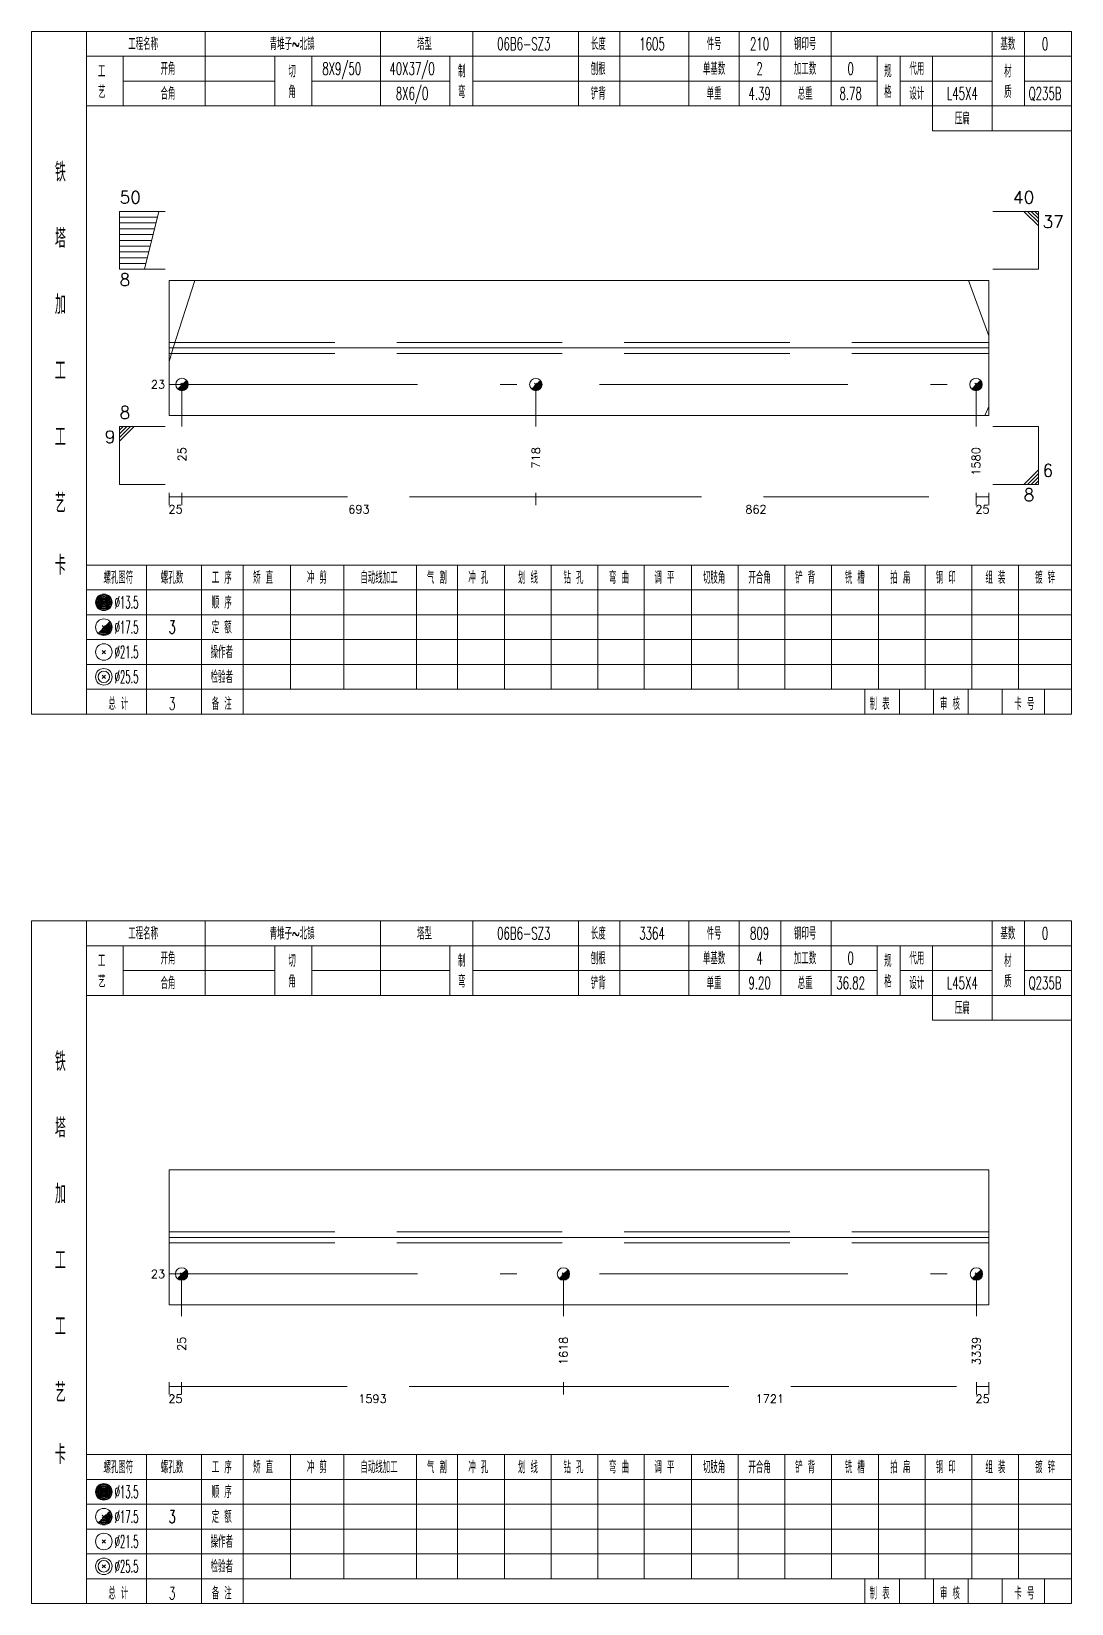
# Model space of a CAD drawing. Extents: x 0 to 30090, y 0 to 380.
# Drawn here: x 5726.6 to 5978, y 0 to 380 of the extents above; entities that cross this region are included whole.
import ezdxf
from ezdxf.enums import TextEntityAlignment as Align

# ---------------------------------------------------------------- set-up
doc = ezdxf.new("R2010")
doc.units = 0
doc.header["$LTSCALE"] = 20
doc.header["$MEASUREMENT"] = 0
doc.linetypes.add('一点画线', pattern=[5.2, 3, -1, 0.2, -1])
doc.linetypes.add('虚线', pattern=[2.75, 2, -0.75])
doc.layers.get('0').update_dxf_attribs({"linetype": 'CONTINUOUS', "lineweight": 25})
for name, color, linetype, lineweight in [('1', 7, 'CONTINUOUS', 25), ('4', 7, 'CONTINUOUS', 25), ('5', 7, 'CONTINUOUS', 25)]:
    doc.layers.add(name, color=color, linetype=linetype, lineweight=lineweight)
doc.styles.get("Standard").update_dxf_attribs({"font": 'simplex', "width": 0.7, "bigfont": 'gbhzfs.shx'})

# ---------------------------------------------------------------- blocks, each defined once
blk = doc.blocks.new('孔17.5')
at = {"layer": '5', "color": 7, "linetype": 'Continuous', "lineweight": 13}
for p, q in [((-0.2, -0.2), (0.2, 0.2)), ((-0.2, 0.2), (0.2, -0.2))]:
    blk.add_line(p, q, dxfattribs=at)
blk.add_circle((0, 0), 1, dxfattribs=at)
for radius in [0.9, 0.8, 0.7, 0.6, 0.5, 0.4, 0.3, 0.2, 0.1]:
    blk.add_arc((0, 0), radius, 225, 45, dxfattribs=at)

msp = doc.modelspace()

# ---------------------------------------------------------------- linework, layer by layer
at = {"color": 7, "linetype": 'Continuous', "lineweight": 13}
for p, q in [((5747.9, 336.5), (5758.9, 336.5)), ((5747.9, 322.5), (5747.9, 336.5)), ((5747.9, 335.1), (5757.05, 335.1)), ((5753.9, 322.5), (5757.4, 336.5)), ((5970, 336.5), (5959, 336.5)), ((5966.5, 336.5), (5970, 333)), ((5967.37, 336.5), (5970, 333.88)), ((5968.25, 336.5), (5970, 334.75)), ((5969.12, 336.5), (5970, 335.62)), ((5970, 322.5), (5970, 336.5)), ((5747.9, 333.7), (5756.7, 333.7)), ((5747.9, 332.3), (5756.35, 332.3)), ((5747.9, 330.9), (5756, 330.9)), ((5747.9, 329.5), (5755.65, 329.5)), ((5747.9, 328.1), (5755.3, 328.1)), ((5747.9, 326.7), (5754.95, 326.7)), ((5747.9, 325.3), (5754.6, 325.3)), ((5747.9, 323.9), (5754.25, 323.9)), ((5747.9, 322.5), (5758.9, 322.5)), ((5760.89, 303.5), (5766.07, 319.83)), ((5958, 306.4), (5953.06, 319.83)), ((5970, 322.5), (5959, 322.5)), ((5759.9, 300.23), (5760.89, 303.5)), ((5762.99, 294.67), (5762.99, 284.5)), ((5848.52, 294.67), (5848.52, 284.5)), ((5954.91, 294.67), (5954.91, 284.5)), ((5958, 289.34), (5957.01, 287.17)), ((5747.9, 284.5), (5758.9, 284.5)), ((5747.9, 284.5), (5747.9, 270.5)), ((5748.77, 284.5), (5747.9, 283.62)), ((5749.65, 284.5), (5747.9, 282.75)), ((5750.52, 284.5), (5747.9, 281.88)), ((5751.4, 284.5), (5747.9, 281)), ((5970, 284.5), (5959, 284.5)), ((5970, 284.5), (5970, 270.5)), ((5966.5, 270.5), (5970, 274)), ((5747.9, 270.5), (5758.9, 270.5)), ((5970, 270.5), (5959, 270.5)), ((5967.37, 270.5), (5970, 273.12)), ((5968.25, 270.5), (5970, 272.25)), ((5969.12, 270.5), (5970, 271.38)), ((5762.9, 79.67), (5762.9, 69.5)), ((5855.18, 79.67), (5855.18, 69.5)), ((5955, 79.67), (5955, 69.5))]:
    msp.add_line(p, q, dxfattribs=at)
at = {"color": 7, "linetype": 'Continuous', "lineweight": 18}
for p, q in [((5759.9, 319.83), (5759.9, 287.17)), ((5759.9, 319.83), (5958, 319.83)), ((5958, 319.83), (5958, 287.17)), ((5759.9, 303.5), (5958, 303.5)), ((5759.9, 104.83), (5759.9, 72.17)), ((5759.9, 104.83), (5958, 104.83)), ((5958, 104.83), (5958, 72.17)), ((5759.9, 88.5), (5958, 88.5))]:
    msp.add_line(p, q, dxfattribs=at)
at = {"color": 1, "linetype": '虚线', "lineweight": 18}
for p, q in [((5759.9, 304.83), (5958, 304.83)), ((5759.9, 302.17), (5958, 302.17)), ((5759.9, 89.83), (5958, 89.83)), ((5759.9, 87.17), (5958, 87.17))]:
    msp.add_line(p, q, dxfattribs=at)
at = {"color": 3, "linetype": '一点画线', "lineweight": 13}
for p, q in [((5759.9, 294.67), (5958, 294.67)), ((5759.9, 79.67), (5958, 79.67))]:
    msp.add_line(p, q, dxfattribs=at)
at = {"color": 8, "linetype": '虚线', "lineweight": 9}
for p, q in [((5759.9, 268.5), (5759.9, 265.5)), ((5759.9, 267.5), (5762.99, 267.5)), ((5762.99, 268.5), (5762.99, 265.5)), ((5762.99, 268.5), (5762.99, 265.5)), ((5762.99, 267.5), (5848.52, 267.5)), ((5848.52, 268.5), (5848.52, 265.5)), ((5848.52, 268.5), (5848.52, 265.5)), ((5848.52, 267.5), (5954.91, 267.5)), ((5954.91, 268.5), (5954.91, 265.5)), ((5954.91, 268.5), (5954.91, 265.5)), ((5954.91, 267.5), (5958, 267.5)), ((5958, 268.5), (5958, 265.5)), ((5759.9, 53.5), (5759.9, 50.5)), ((5762.9, 53.5), (5762.9, 50.5)), ((5762.9, 53.5), (5762.9, 50.5)), ((5855.18, 53.5), (5855.18, 50.5)), ((5855.18, 53.5), (5855.18, 50.5)), ((5955, 53.5), (5955, 50.5)), ((5955, 53.5), (5955, 50.5)), ((5958, 53.5), (5958, 50.5)), ((5759.9, 52.5), (5762.9, 52.5)), ((5762.9, 52.5), (5855.18, 52.5)), ((5855.18, 52.5), (5955, 52.5)), ((5955, 52.5), (5958, 52.5))]:
    msp.add_line(p, q, dxfattribs=at)
at = {"layer": '1', "color": 7, "linetype": 'Continuous', "lineweight": 18}
for p, q in [((5759.9, 287.17), (5958, 287.17)), ((5759.9, 72.17), (5958, 72.17))]:
    msp.add_line(p, q, dxfattribs=at)
at = {"layer": '4', "color": 1, "linetype": 'Continuous', "lineweight": 18}
for p, q in [((5739.9, 215), (5739.9, 380)), ((5768.6, 362), (5768.6, 380)), ((5811, 362), (5811, 380)), ((5833.3, 362), (5833.3, 380)), ((5858.8, 362), (5858.8, 380)), ((5868.8, 362), (5868.8, 380)), ((5885.5, 362), (5885.5, 380)), ((5897.7, 362), (5897.7, 380)), ((5907.7, 362), (5907.7, 380)), ((5919.9, 362), (5919.9, 380)), ((5958.8, 356), (5958.8, 380)), ((5966.6, 362), (5966.6, 380)), ((5739.9, 374), (5978, 374)), ((5748.8, 362), (5748.8, 374)), ((5785.4, 362), (5785.4, 374)), ((5794.4, 362), (5794.4, 374)), ((5827.7, 362), (5827.7, 374)), ((5931, 362), (5931, 374)), ((5936.6, 362), (5936.6, 374)), ((5944.4, 356), (5944.4, 374)), ((5748.8, 368), (5785.4, 368)), ((5794.4, 368), (5827.7, 368)), ((5833.3, 368), (5931, 368)), ((5936.6, 368), (5958.8, 368)), ((5966.6, 368), (5978, 368)), ((5739.9, 362), (5978, 362)), ((5944.4, 356), (5978, 356)), ((5739.9, 251), (5978, 251)), ((5754.4, 215), (5754.4, 251)), ((5767.7, 215), (5767.7, 251)), ((5777.8, 215), (5777.8, 251)), ((5789.2, 221), (5789.2, 251)), ((5802.1, 221), (5802.1, 251)), ((5819.7, 221), (5819.7, 251)), ((5829.6, 221), (5829.6, 251)), ((5840.9, 221), (5840.9, 251)), ((5852.2, 221), (5852.2, 251)), ((5863.5, 221), (5863.5, 251)), ((5874.7, 221), (5874.7, 251)), ((5886.1, 221), (5886.1, 251)), ((5897.4, 221), (5897.4, 251)), ((5908.7, 221), (5908.7, 251)), ((5920, 221), (5920, 251)), ((5931.3, 221), (5931.3, 251)), ((5942.6, 221), (5942.6, 251)), ((5953.9, 221), (5953.9, 251)), ((5965.2, 221), (5965.2, 251)), ((5739.9, 245), (5978, 245)), ((5739.9, 239), (5978, 239)), ((5739.9, 233), (5978, 233)), ((5739.9, 227), (5978, 227)), ((5739.9, 221), (5978, 221)), ((5928, 215), (5928, 221)), ((5936.4, 215), (5936.4, 221)), ((5944.6, 215), (5944.6, 221)), ((5953, 215), (5953, 221)), ((5961.2, 215), (5961.2, 221)), ((5971.5, 215), (5971.5, 221)), ((5739.9, 0), (5739.9, 165)), ((5768.6, 147), (5768.6, 165)), ((5811, 147), (5811, 165)), ((5833.3, 147), (5833.3, 165)), ((5858.8, 147), (5858.8, 165)), ((5868.8, 147), (5868.8, 165)), ((5885.5, 147), (5885.5, 165)), ((5897.7, 147), (5897.7, 165)), ((5907.7, 147), (5907.7, 165)), ((5919.9, 147), (5919.9, 165)), ((5958.8, 141), (5958.8, 165)), ((5966.6, 147), (5966.6, 165)), ((5739.9, 159), (5978, 159)), ((5748.8, 147), (5748.8, 159)), ((5785.4, 147), (5785.4, 159)), ((5794.4, 147), (5794.4, 159)), ((5827.7, 147), (5827.7, 159)), ((5931, 147), (5931, 159)), ((5936.6, 147), (5936.6, 159)), ((5944.4, 141), (5944.4, 159)), ((5748.8, 153), (5785.4, 153)), ((5794.4, 153), (5827.7, 153)), ((5833.3, 153), (5931, 153)), ((5936.6, 153), (5958.8, 153)), ((5966.6, 153), (5978, 153)), ((5739.9, 147), (5978, 147)), ((5944.4, 141), (5978, 141)), ((5739.9, 36), (5978, 36)), ((5754.4, 0), (5754.4, 36)), ((5767.7, 0), (5767.7, 36)), ((5777.8, 0), (5777.8, 36)), ((5789.2, 6), (5789.2, 36)), ((5802.1, 6), (5802.1, 36)), ((5819.7, 6), (5819.7, 36)), ((5829.6, 6), (5829.6, 36)), ((5840.9, 6), (5840.9, 36)), ((5852.2, 6), (5852.2, 36)), ((5863.5, 6), (5863.5, 36)), ((5874.7, 6), (5874.7, 36)), ((5886.1, 6), (5886.1, 36)), ((5897.4, 6), (5897.4, 36)), ((5908.7, 6), (5908.7, 36)), ((5920, 6), (5920, 36)), ((5931.3, 6), (5931.3, 36)), ((5942.6, 6), (5942.6, 36)), ((5953.9, 6), (5953.9, 36)), ((5965.2, 6), (5965.2, 36)), ((5739.9, 30), (5978, 30)), ((5739.9, 24), (5978, 24)), ((5739.9, 18), (5978, 18)), ((5739.9, 12), (5978, 12)), ((5739.9, 6), (5978, 6)), ((5928, 0), (5928, 6)), ((5936.4, 0), (5936.4, 6)), ((5944.6, 0), (5944.6, 6)), ((5953, 0), (5953, 6)), ((5961.2, 0), (5961.2, 6)), ((5971.5, 0), (5971.5, 6))]:
    msp.add_line(p, q, dxfattribs=at)
at = {"layer": '4', "color": 7, "linetype": 'Continuous', "lineweight": 13}
for p, q in [((5743.9, 241.8), (5744.3, 242.2)), ((5744.3, 241.8), (5743.9, 242.2)), ((5743.7, 235.6), (5744.5, 236.4)), ((5743.7, 236.4), (5744.5, 235.6)), ((5743.7, 229.6), (5744.5, 230.4)), ((5743.7, 230.4), (5744.5, 229.6)), ((5743.7, 223.6), (5744.5, 224.4)), ((5743.7, 224.4), (5744.5, 223.6)), ((5743.9, 26.8), (5744.3, 27.2)), ((5744.3, 26.8), (5743.9, 27.2)), ((5743.7, 20.6), (5744.5, 21.4)), ((5743.7, 21.4), (5744.5, 20.6)), ((5743.7, 14.6), (5744.5, 15.4)), ((5743.7, 15.4), (5744.5, 14.6)), ((5743.7, 8.6), (5744.5, 9.4)), ((5743.7, 9.4), (5744.5, 8.6))]:
    msp.add_line(p, q, dxfattribs=at)
at = {"layer": '4', "color": 1, "linetype": 'Continuous', "lineweight": 18}
for points in [[(5726.6, 380), (5726.6, 215), (5978, 215), (5978, 380)], [(5726.6, 165), (5726.6, 0), (5978, 0), (5978, 165)]]:
    msp.add_lwpolyline(points, close=True, dxfattribs=at)
at = {"layer": '4', "color": 7, "linetype": 'Continuous', "lineweight": 13}
for centre, radius in [((5744.1, 242), 2), ((5744.1, 242), 1.8), ((5744.1, 242), 1.6), ((5744.1, 242), 1.4), ((5744.1, 242), 1.2), ((5744.1, 242), 1), ((5744.1, 242), 0.8), ((5744.1, 242), 0.6), ((5744.1, 242), 0.4), ((5744.1, 242), 0.2), ((5744.1, 236), 2), ((5744.1, 230), 2), ((5744.1, 224), 2), ((5744.1, 224), 1.4), ((5744.1, 27), 2), ((5744.1, 27), 1.8), ((5744.1, 27), 1.6), ((5744.1, 27), 1.4), ((5744.1, 27), 1.2), ((5744.1, 27), 1), ((5744.1, 27), 0.8), ((5744.1, 27), 0.6), ((5744.1, 27), 0.4), ((5744.1, 27), 0.2), ((5744.1, 21), 2), ((5744.1, 15), 2), ((5744.1, 9), 2), ((5744.1, 9), 1.4)]:
    msp.add_circle(centre, radius, dxfattribs=at)
for centre, radius in [((5744.1, 236), 1.8), ((5744.1, 236), 1.6), ((5744.1, 236), 1.4), ((5744.1, 236), 1.2), ((5744.1, 236), 1), ((5744.1, 236), 0.8), ((5744.1, 236), 0.6), ((5744.1, 236), 0.4), ((5744.1, 236), 0.2), ((5744.1, 21), 1.8), ((5744.1, 21), 1.6), ((5744.1, 21), 1.4), ((5744.1, 21), 1.2), ((5744.1, 21), 1), ((5744.1, 21), 0.8), ((5744.1, 21), 0.6), ((5744.1, 21), 0.4), ((5744.1, 21), 0.2)]:
    msp.add_arc(centre, radius, 225, 45, dxfattribs=at)

# ---------------------------------------------------------------- block references
at = {"layer": '1', "color": 7, "linetype": 'Continuous', "lineweight": 13, "xscale": 1.5, "yscale": 1.5, "zscale": 1.5}
for p in [(5762.99, 294.67), (5848.52, 294.67), (5954.91, 294.67), (5762.9, 79.67), (5855.18, 79.67), (5955, 79.67)]:
    msp.add_blockref('孔17.5', p, dxfattribs=at)

# ---------------------------------------------------------------- texts
at = {"color": 7, "linetype": 'Continuous', "lineweight": 13}
for s, p in [('50', (5747.9, 337.5)), ('8', (5747.9, 285.5)), ('6', (5971, 271.5))]:
    msp.add_text(s, height=3, dxfattribs=at).set_placement(p, align=Align.BOTTOM_LEFT)
msp.add_text('40', height=3, dxfattribs=at).set_placement((5969, 337.5), align=Align.BOTTOM_RIGHT)
for s, p in [('37', (5971, 335.5)), ('8', (5747.9, 321.5))]:
    msp.add_text(s, height=3, dxfattribs=at).set_placement(p, align=Align.TOP_LEFT)
for p in [(5758.9, 294.67), (5758.9, 79.67)]:
    msp.add_text('23', height=2, dxfattribs=at).set_placement(p, align=Align.MIDDLE_RIGHT)
for s, p in [('9', (5746.9, 283.5)), ('8', (5969, 269.5))]:
    msp.add_text(s, height=3, dxfattribs=at).set_placement(p, align=Align.TOP_RIGHT)
at = {"color": 8, "linetype": 'Continuous', "lineweight": 9}
for s, p in [('25', (5761.44, 265.5)), ('693', (5805.75, 265.5)), ('862', (5901.72, 265.5)), ('25', (5956.46, 265.5)), ('25', (5761.4, 50.5)), ('1593', (5809.04, 50.5)), ('1721', (5905.09, 50.5)), ('25', (5956.5, 50.5))]:
    msp.add_text(s, height=2, dxfattribs=at).set_placement(p, align=Align.TOP_CENTER)
at = {"layer": '1', "color": 7, "linetype": 'Continuous', "lineweight": 13}
for s, p in [('25', (5762.99, 279.5)), ('718', (5848.52, 279.5)), ('1580', (5954.91, 279.5)), ('25', (5762.9, 64.5)), ('1618', (5855.18, 64.5)), ('3339', (5955, 64.5))]:
    msp.add_text(s, height=2, rotation=90, dxfattribs=at).set_placement(p, align=Align.MIDDLE_RIGHT)
at = {"layer": '4', "color": 1, "linetype": 'Continuous', "lineweight": 13}
for s, height, width, p in [('工程名称', 3, 0.6, (5753.6, 377)), ('青堆子~北镇', 3, 0.6, (5789.6, 377)), ('塔型', 3, 0.6, (5821.6, 377)), ('06B6-SZ3', 3, 0.6, (5845.6, 377)), ('长度', 3, 0.6, (5863.6, 377)), ('1605', 3, 0.6, (5876.6, 377)), ('件号', 3, 0.6, (5891.6, 377)), ('210', 3, 0.6, (5902.6, 377)), ('钢印号', 3, 0.6, (5913.6, 377)), ('基数', 3, 0.6, (5962.6, 377)), ('0', 3, 0.6, (5971.6, 377)), ('开角', 3, 0.6, (5759.6, 371)), ('8X9/50', 3, 0.6, (5801.6, 371)), ('40X37/0', 3, 0.6, (5818.6, 371)), ('刨根', 3, 0.6, (5863.6, 371)), ('单基数', 3, 0.6, (5891.6, 371)), ('2', 3, 0.6, (5902.6, 371)), ('加工数', 3, 0.6, (5913.6, 371)), ('0', 3, 0.6, (5924.6, 371)), ('代用', 3, 0.6, (5940.6, 371)), ('工', 3, 0.6, (5743.6, 370.4)), ('切', 3, 0.6, (5789.6, 370.4)), ('制', 3, 0.6, (5830.6, 370.4)), ('规', 3, 0.6, (5933.6, 370.4)), ('材', 3, 0.6, (5962.6, 370.4)), ('艺', 3, 0.6, (5743.6, 365.4)), ('合角', 3, 0.6, (5759.6, 365)), ('角', 3, 0.6, (5789.6, 365.4)), ('8X6/0', 3, 0.6, (5818.6, 365)), ('弯', 3, 0.6, (5830.6, 365.4)), ('铲背', 3, 0.6, (5863.6, 365)), ('单重', 3, 0.6, (5891.6, 365)), ('4.39', 3, 0.6, (5902.6, 365)), ('总重', 3, 0.6, (5913.6, 365)), ('8.78', 3, 0.6, (5924.6, 365)), ('格', 3, 0.6, (5933.6, 365.4)), ('设计', 3, 0.6, (5940.6, 365)), ('L45X4', 3, 0.6, (5951.6, 365)), ('质', 3, 0.6, (5962.6, 365.4)), ('Q235B', 3, 0.6, (5971.6, 365)), ('压扁', 3, 0.6, (5951.6, 359)), ('铁', 4.6, 0.8, (5733.6, 346)), ('塔', 4.6, 0.8, (5733.6, 330)), ('加', 4.6, 0.8, (5733.6, 314)), ('工', 4.6, 0.8, (5733.6, 298)), ('工', 4.6, 0.8, (5733.6, 282)), ('艺', 4.6, 0.8, (5733.6, 266)), ('卡', 4.6, 0.8, (5733.6, 251)), ('螺孔图符', 3, 0.6, (5747.6, 248)), ('螺孔数', 3, 0.6, (5760.6, 248)), ('工 序', 3, 0.6, (5772.6, 248)), ('矫 直', 3, 0.6, (5782.6, 248)), ('冲 剪', 3, 0.6, (5795.6, 248)), ('自动线加工', 3, 0.6, (5810.6, 248)), ('气 割', 3, 0.6, (5824.6, 248)), ('冲 孔', 3, 0.6, (5834.6, 248)), ('划 线', 3, 0.6, (5846.6, 248)), ('钻 孔', 3, 0.6, (5857.6, 248)), ('弯 曲', 3, 0.6, (5868.6, 248)), ('调 平', 3, 0.6, (5879.6, 248)), ('切肢角', 3, 0.6, (5891.6, 248)), ('开合角', 3, 0.6, (5902.6, 248)), ('铲 背', 3, 0.6, (5913.6, 248)), ('铣 槽', 3, 0.6, (5925.6, 248)), ('拍 扁', 3, 0.6, (5936.6, 248)), ('钢 印', 3, 0.6, (5947.6, 248)), ('组 装', 3, 0.6, (5959.6, 248)), ('镀 锌', 3, 0.6, (5971.6, 248)), ('%%C13.5', 3, 0.5, (5749.6, 242)), ('顺 序', 3, 0.6, (5772.6, 242)), ('%%C17.5', 3, 0.5, (5749.6, 236)), ('3', 3.2, 0.6, (5760.6, 236)), ('定 额', 3, 0.6, (5772.6, 236)), ('操作者', 3, 0.6, (5772.6, 230)), ('%%C21.5', 3, 0.5, (5749.6, 230)), ('%%C25.5', 3, 0.5, (5749.6, 224)), ('检验者', 3, 0.6, (5772.6, 224)), ('总 计', 3, 0.6, (5747.6, 217.5)), ('3', 3, 0.6, (5760.6, 217.5)), ('备 注', 3, 0.6, (5772.6, 217.5)), ('制 表', 3, 0.6, (5931.6, 217.5)), ('审 核', 3, 0.6, (5948.6, 217.5)), ('卡 号', 3, 0.6, (5966.6, 217.5)), ('工程名称', 3, 0.6, (5753.6, 162)), ('青堆子~北镇', 3, 0.6, (5789.6, 162)), ('塔型', 3, 0.6, (5821.6, 162)), ('06B6-SZ3', 3, 0.6, (5845.6, 162)), ('长度', 3, 0.6, (5863.6, 162)), ('3364', 3, 0.6, (5876.6, 162)), ('件号', 3, 0.6, (5891.6, 162)), ('809', 3, 0.6, (5902.6, 162)), ('钢印号', 3, 0.6, (5913.6, 162)), ('基数', 3, 0.6, (5962.6, 162)), ('0', 3, 0.6, (5971.6, 162)), ('工', 3, 0.6, (5743.6, 155.4)), ('开角', 3, 0.6, (5759.6, 156)), ('切', 3, 0.6, (5789.6, 155.4)), ('制', 3, 0.6, (5830.6, 155.4)), ('刨根', 3, 0.6, (5863.6, 156)), ('单基数', 3, 0.6, (5891.6, 156)), ('4', 3, 0.6, (5902.6, 156)), ('加工数', 3, 0.6, (5913.6, 156)), ('0', 3, 0.6, (5924.6, 156)), ('规', 3, 0.6, (5933.6, 155.4)), ('代用', 3, 0.6, (5940.6, 156)), ('材', 3, 0.6, (5962.6, 155.4)), ('艺', 3, 0.6, (5743.6, 150.4)), ('角', 3, 0.6, (5789.6, 150.4)), ('弯', 3, 0.6, (5830.6, 150.4)), ('格', 3, 0.6, (5933.6, 150.4)), ('质', 3, 0.6, (5962.6, 150.4)), ('合角', 3, 0.6, (5759.6, 150)), ('铲背', 3, 0.6, (5863.6, 150)), ('单重', 3, 0.6, (5891.6, 150)), ('9.20', 3, 0.6, (5902.6, 150)), ('总重', 3, 0.6, (5913.6, 150)), ('36.82', 3, 0.6, (5924.6, 150)), ('设计', 3, 0.6, (5940.6, 150)), ('L45X4', 3, 0.6, (5951.6, 150)), ('Q235B', 3, 0.6, (5971.6, 150)), ('压扁', 3, 0.6, (5951.6, 144)), ('铁', 4.6, 0.8, (5733.6, 131)), ('塔', 4.6, 0.8, (5733.6, 115)), ('加', 4.6, 0.8, (5733.6, 99)), ('工', 4.6, 0.8, (5733.6, 83)), ('工', 4.6, 0.8, (5733.6, 67)), ('艺', 4.6, 0.8, (5733.6, 51)), ('卡', 4.6, 0.8, (5733.6, 36)), ('螺孔图符', 3, 0.6, (5747.6, 33)), ('螺孔数', 3, 0.6, (5760.6, 33)), ('工 序', 3, 0.6, (5772.6, 33)), ('矫 直', 3, 0.6, (5782.6, 33)), ('冲 剪', 3, 0.6, (5795.6, 33)), ('自动线加工', 3, 0.6, (5810.6, 33)), ('气 割', 3, 0.6, (5824.6, 33)), ('冲 孔', 3, 0.6, (5834.6, 33)), ('划 线', 3, 0.6, (5846.6, 33)), ('钻 孔', 3, 0.6, (5857.6, 33)), ('弯 曲', 3, 0.6, (5868.6, 33)), ('调 平', 3, 0.6, (5879.6, 33)), ('切肢角', 3, 0.6, (5891.6, 33)), ('开合角', 3, 0.6, (5902.6, 33)), ('铲 背', 3, 0.6, (5913.6, 33)), ('铣 槽', 3, 0.6, (5925.6, 33)), ('拍 扁', 3, 0.6, (5936.6, 33)), ('钢 印', 3, 0.6, (5947.6, 33)), ('组 装', 3, 0.6, (5959.6, 33)), ('镀 锌', 3, 0.6, (5971.6, 33)), ('%%C13.5', 3, 0.5, (5749.6, 27)), ('顺 序', 3, 0.6, (5772.6, 27)), ('定 额', 3, 0.6, (5772.6, 21)), ('%%C17.5', 3, 0.5, (5749.6, 21)), ('3', 3.2, 0.6, (5760.6, 21)), ('%%C21.5', 3, 0.5, (5749.6, 15)), ('操作者', 3, 0.6, (5772.6, 15)), ('%%C25.5', 3, 0.5, (5749.6, 9)), ('检验者', 3, 0.6, (5772.6, 9)), ('总 计', 3, 0.6, (5747.6, 2.5)), ('3', 3, 0.6, (5760.6, 2.5)), ('备 注', 3, 0.6, (5772.6, 2.5)), ('制 表', 3, 0.6, (5931.6, 2.5)), ('审 核', 3, 0.6, (5948.6, 2.5)), ('卡 号', 3, 0.6, (5966.6, 2.5))]:
    msp.add_text(s, height=height, dxfattribs=dict(at, width=width)).set_placement(p, align=Align.MIDDLE_CENTER)

doc.saveas('drawing.dxf')
